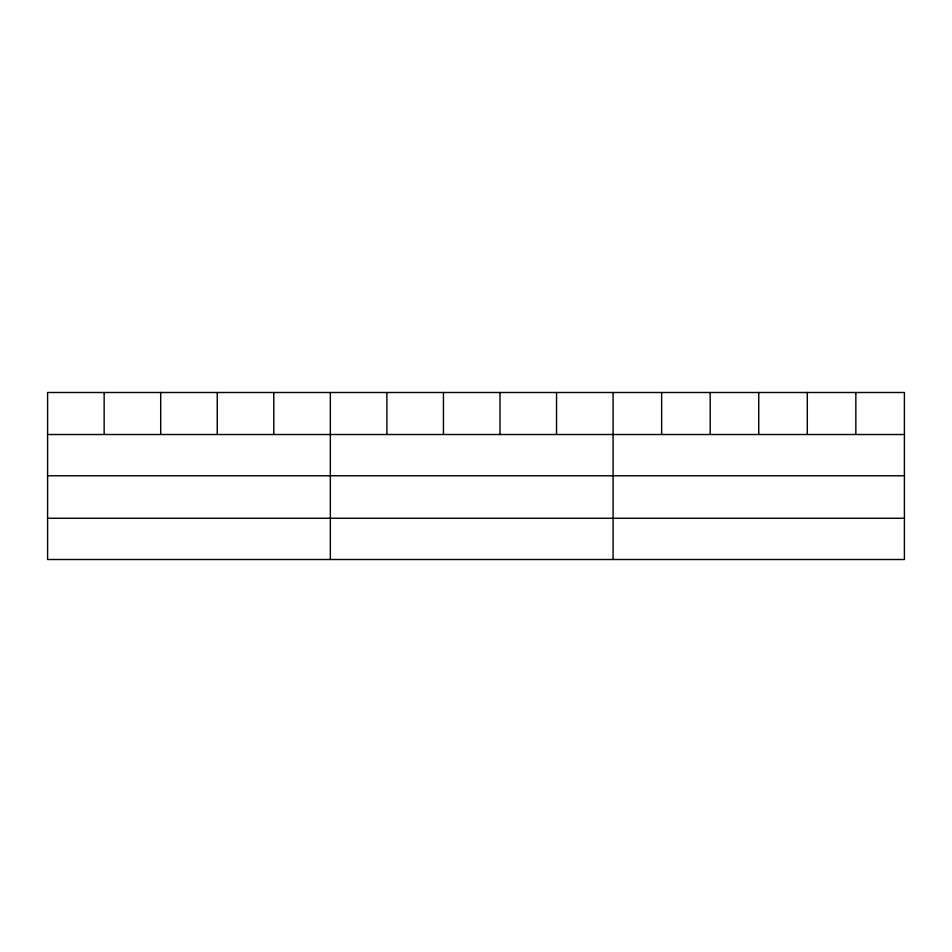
<?xml version="1.0" encoding="UTF-8"?>
<svg xmlns="http://www.w3.org/2000/svg" width="952" height="952" viewBox="0 0 952 952"><rect width="100%" height="100%" fill="white"/><g stroke="black" fill="none" stroke-linecap="round" stroke-linejoin="round"><path stroke-width="1.43" d="M904.4 475.762L904.4 392.498L47.6 392.498L47.6 559.502L904.4 559.502L904.4 475.762L47.6 475.762M47.6 434.517L904.4 434.517M47.6 518.257L904.4 518.257M855.848 392.498L855.848 434.517M807.296 392.498L807.296 434.517M758.744 392.498L758.744 434.517M710.192 392.498L710.192 434.517M661.64 392.498L661.64 434.517M613.088 392.498L613.088 559.502M556.539 392.498L556.539 434.517M499.99 392.498L499.99 434.517M443.442 392.498L443.442 434.517M386.893 392.498L386.893 434.517M330.344 392.498L330.344 559.502M273.795 392.498L273.795 434.517M217.246 392.498L217.246 434.517M160.698 392.498L160.698 434.517M104.149 392.498L104.149 434.517"/></g></svg>
